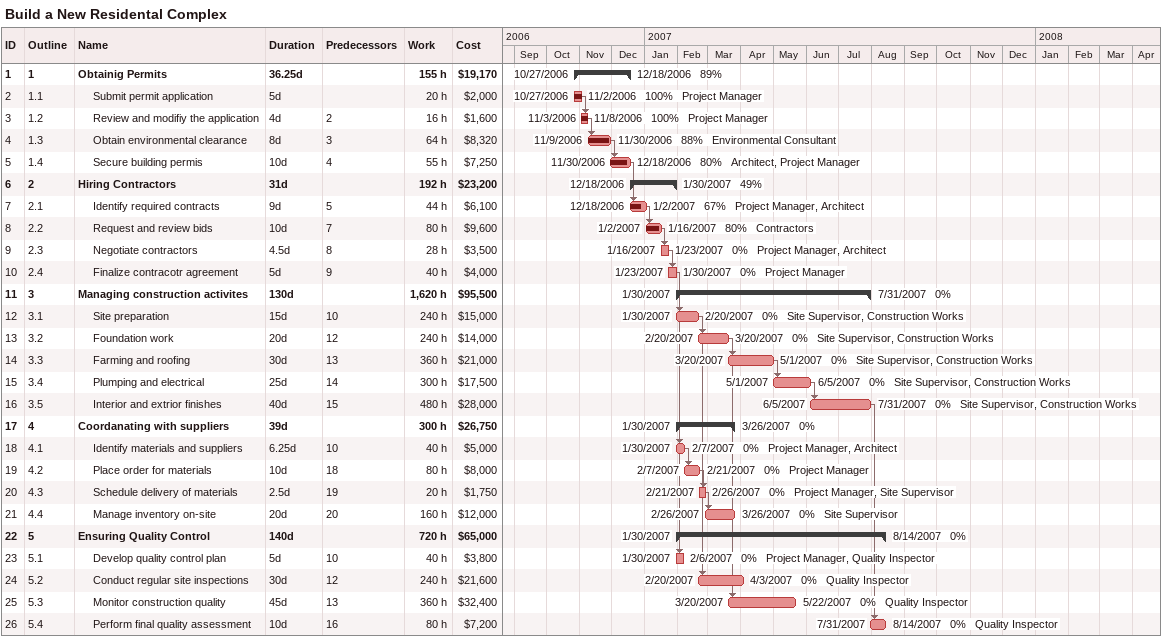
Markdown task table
Build a New Residental Complex

| ID | WBS | Task | Duration | Start | Finish | Predecessors | Resources | % complete | Work (h) | Cost ($) |
|---|---|---|---|---|---|---|---|---|---|---|
| 1 | 1 | **Obtainig Permits** | 36.25d | 2006-10-27 | 2006-12-18 |  |  | 89 | 155 | 19170 |
| 2 | 1.1 | Submit permit application | 5d | 2006-10-27 | 2006-11-02 |  | Project Manager | 100 | 20 | 2000 |
| 3 | 1.2 | Review and modifiy the application | 4d | 2006-11-03 | 2006-11-08 | 2 | Project Manager | 100 | 16 | 1600 |
| 4 | 1.3 | Obtain environmental clearance | 8d | 2006-11-09 | 2006-11-30 | 3 | Environmental Consultant | 88 | 64 | 8320 |
| 5 | 1.4 | Secure building permis | 10d | 2006-11-30 | 2006-12-18 | 4 | Architect, Project Manager | 80 | 55 | 7250 |
| 6 | 2 | **Hiring Contractors** | 31d | 2006-12-18 | 2007-01-30 |  |  | 49 | 192 | 23200 |
| 7 | 2.1 | Identify required contracts | 9d | 2006-12-18 | 2007-01-02 | 5 | Project Manager, Architect | 67 | 44 | 6100 |
| 8 | 2.2 | Request and review bids | 10d | 2007-01-02 | 2007-01-16 | 7 | Contractors | 80 | 80 | 9600 |
| 9 | 2.3 | Negotiate contractors | 4.5d | 2007-01-16 | 2007-01-23 | 8 | Project Manager, Architect | 0 | 28 | 3500 |
| 10 | 2.4 | Finalize contracotr agreement | 5d | 2007-01-23 | 2007-01-30 | 9 | Project Manager | 0 | 40 | 4000 |
| 11 | 3 | **Managing construction activites** | 130d | 2007-01-30 | 2007-07-31 |  |  | 0 | 1620 | 95500 |
| 12 | 3.1 | Site preparation | 15d | 2007-01-30 | 2007-02-20 | 10 | Site Supervisor, Construction Works | 0 | 240 | 15000 |
| 13 | 3.2 | Foundation work | 20d | 2007-02-20 | 2007-03-20 | 12 | Site Supervisor, Construction Works | 0 | 240 | 14000 |
| 14 | 3.3 | Farming and roofing | 30d | 2007-03-20 | 2007-05-01 | 13 | Site Supervisor, Construction Works | 0 | 360 | 21000 |
| 15 | 3.4 | Plumping and electrical | 25d | 2007-05-01 | 2007-06-05 | 14 | Site Supervisor, Construction Works | 0 | 300 | 17500 |
| 16 | 3.5 | Interior and extrior finishes | 40d | 2007-06-05 | 2007-07-31 | 15 | Site Supervisor, Construction Works | 0 | 480 | 28000 |
| 17 | 4 | **Coordanating with suppliers** | 39d | 2007-01-30 | 2007-03-26 |  |  | 0 | 300 | 26750 |
| 18 | 4.1 | Identify materials and suppliers | 6.25d | 2007-01-30 | 2007-02-07 | 10 | Project Manager, Architect | 0 | 40 | 5000 |
| 19 | 4.2 | Place order for materials | 10d | 2007-02-07 | 2007-02-21 | 18 | Project Manager | 0 | 80 | 8000 |
| 20 | 4.3 | Schedule delivery of materials | 2.5d | 2007-02-21 | 2007-02-26 | 19 | Project Manager, Site Supervisor | 0 | 20 | 1750 |
| 21 | 4.4 | Manage inventory on-site | 20d | 2007-02-26 | 2007-03-26 | 20 | Site Supervisor | 0 | 160 | 12000 |
| 22 | 5 | **Ensuring Quality Control** | 140d | 2007-01-30 | 2007-08-14 |  |  | 0 | 720 | 65000 |
| 23 | 5.1 | Develop quality control plan | 5d | 2007-01-30 | 2007-02-06 | 10 | Project Manager, Quality Inspector | 0 | 40 | 3800 |
| 24 | 5.2 | Conduct regular site inspections | 30d | 2007-02-20 | 2007-04-03 | 12 | Quality Inspector | 0 | 240 | 21600 |
| 25 | 5.3 | Monitor construction quality | 45d | 2007-03-20 | 2007-05-22 | 13 | Quality Inspector | 0 | 360 | 32400 |
| 26 | 5.4 | Perform final quality assessment | 10d | 2007-07-31 | 2007-08-14 | 16 | Quality Inspector | 0 | 80 | 7200 |
